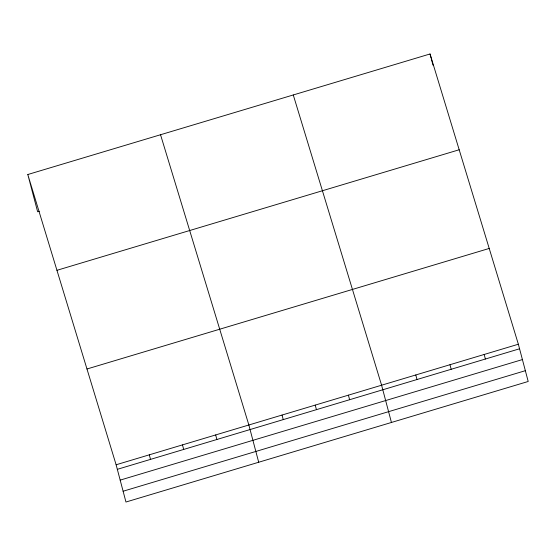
<?xml version="1.0" encoding="UTF-8"?>
<svg xmlns="http://www.w3.org/2000/svg" width="556" height="556" viewBox="0 0 556 556"><rect width="100%" height="100%" fill="white"/><g stroke="black" fill="none" stroke-linecap="round" stroke-linejoin="round"><path stroke-width="0.83" d="M27.8 174.521L430.038 53.974L518.359 344.227L528.2 381.479L125.962 502.026L116.121 464.774L27.8 174.521L37.641 211.773L39.302 211.273M56.948 270.306L459.187 149.759M86.972 368.996L489.21 248.449M116.121 464.774L518.359 344.227M117.323 469.333L519.561 348.786M120.172 480.12L522.411 359.572M123.112 491.233L525.35 370.685M293.276 94.965L381.597 385.218L391.438 422.463M160.538 134.74L248.859 424.999L258.7 462.244M430.038 53.974L431.039 57.768M431.241 58.526L432.999 65.17M484.172 354.478L485.374 359.03M449.978 364.722L451.18 369.274M415.791 374.966L416.993 379.526M348.41 395.163L349.613 399.715M315.231 405.109L316.433 409.661M282.045 415.054L283.247 419.606M215.672 434.945L216.875 439.497M182.486 444.883L183.695 449.443M149.307 454.829L150.509 459.388"/></g></svg>
